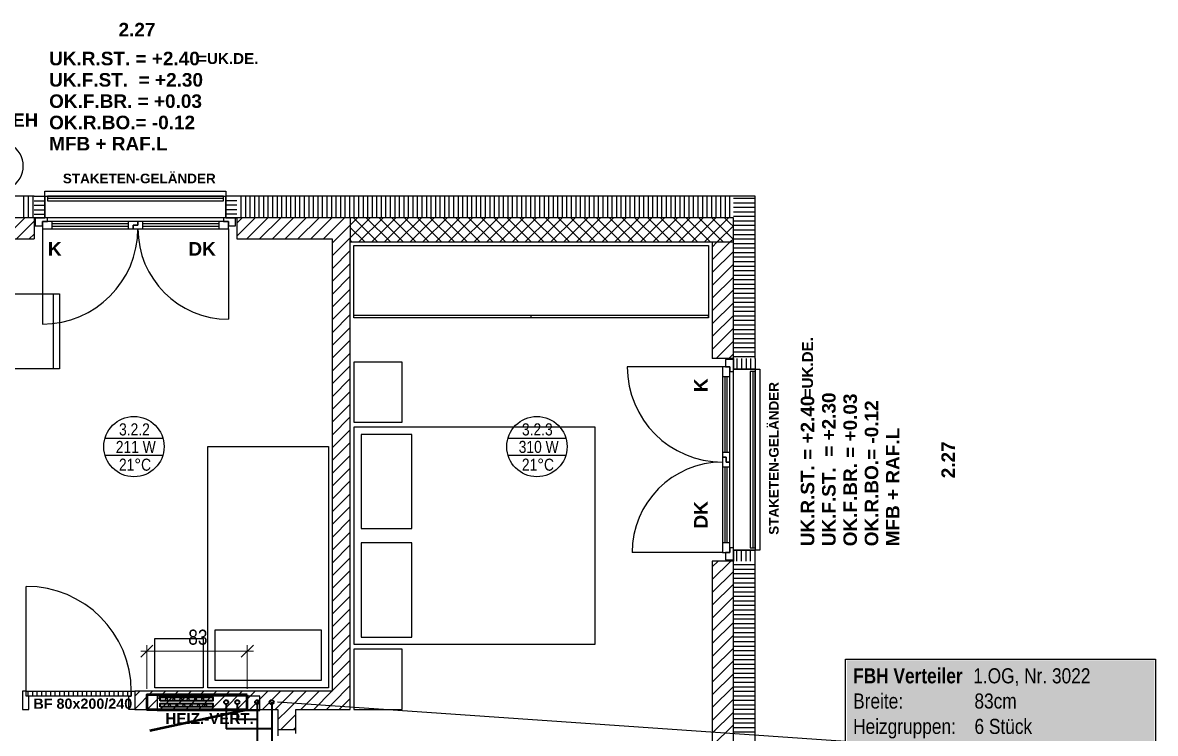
# Model space of a CAD drawing. Extents: x -13068 to 19137, y -13507 to 12485.
# Drawn here: x 3680 to 13067, y 5296 to 11188 of the extents above; entities that cross this region are included whole.
import ezdxf
from ezdxf.lldxf.tags import DXFTag

# ---------------------------------------------------------------- set-up
doc = ezdxf.new("R2010")
doc.units = 0
doc.header["$LTSCALE"] = 50
doc.layers.get('0').update_dxf_attribs({"lineweight": 18})
doc.layers.get('Defpoints').update_dxf_attribs({"lineweight": 25})
for name, color, linetype, lineweight, true_color in [('A04_1.OGHaus 7$0$010 Aussenwände', 9, 'Continuous', 25, 0x808080), ('A04_1.OGHaus 7$0$010 Aussenwände Bauteilschraffuren', 9, 'Continuous', 25, 0x808080), ('A04_1.OGHaus 7$0$010 Aussenwände Schichttrennlinien', 9, 'Continuous', 25, 0x808080), ('A04_1.OGHaus 7$0$010 Fenster', 9, 'Continuous', 25, 0x808080), ('A04_1.OGHaus 7$0$010 Türen', 9, 'Continuous', 25, 0x808080), ('A04_1.OGHaus 7$0$015 Innenwände', 9, 'Continuous', 25, 0x808080), ('A04_1.OGHaus 7$0$015 Innenwände Bauteilschraffuren', 9, 'Continuous', 25, 0x808080), ('A04_1.OGHaus 7$0$060 Möbel Einbau Bauteilschraffuren', 9, 'Continuous', 25, 0x808080), ('A04_1.OGHaus 7$0$065 Möbel Einrichtung', 9, 'Continuous', 25, 0x808080), ('A04_1.OGHaus 7$0$155 Beschriftungen Projekt', 9, 'Continuous', 25, 0x808080), ('H-APPARATE', 7, 'Continuous', 50, 0x7fff9f), ('H-ARMATUREN', 7, 'Continuous', 35, 0x00cc33), ('H-RAUMNUMMERN', 240, 'Continuous', 25, 0xff003f), ('H-RL', 7, 'STRICHLINIE2', 35, 0x7f9fff), ('H-TEXT', 240, 'Continuous', 25, 0xff003f), ('H-VERMASSUNG', 220, 'Continuous', 18, 0xff00bf), ('H-VL', 240, 'Continuous', 35, 0xff003f), ('MRI XREF', 9, 'Continuous', 25, 0x808080)]:
    doc.layers.add(name, color=color, linetype=linetype, lineweight=lineweight, true_color=true_color)
doc.styles.add('MRI', font='ARIALN.TTF')
doc.styles.get("Standard").update_dxf_attribs({"font": 'ARIALN.TTF'})
tags = doc.linetypes.add('HIDDEN', pattern=[0.375, 0.25, -0.125]).pattern_tags.tags
tags[6:7] = [DXFTag(74, 4), DXFTag(75, 0), DXFTag(340, '0'), DXFTag(46, 1.0), DXFTag(50, 0.0), DXFTag(44, 0.0), DXFTag(45, 0.0)]
tags[4:5] = [DXFTag(74, 4), DXFTag(75, 0), DXFTag(340, '0'), DXFTag(46, 1.0), DXFTag(50, 0.0), DXFTag(44, 0.0), DXFTag(45, 0.0)]
tags = doc.linetypes.add('STRICHLINIE2', pattern=[0.75, 0.5, -0.25]).pattern_tags.tags
tags[6:7] = [DXFTag(74, 4), DXFTag(75, 0), DXFTag(340, '0'), DXFTag(46, 1.0), DXFTag(50, 0.0), DXFTag(44, 0.0), DXFTag(45, 0.0)]
tags[4:5] = [DXFTag(74, 4), DXFTag(75, 0), DXFTag(340, '0'), DXFTag(46, 1.0), DXFTag(50, 0.0), DXFTag(44, 0.0), DXFTag(45, 0.0)]

# ---------------------------------------------------------------- blocks, each defined once
blk = doc.blocks.new('Blockreferenz-A0MMLJN3LK', base_point=(-11667.3, -13506.6))
at = {"layer": 'A04_1.OGHaus 7$0$010 Aussenwände', "color": 0, "linetype": 'ByBlock', "lineweight": -2}
for p, q in [((3775, 9750), (2095, 9750)), ((3775, 9750), (3865, 9750)), ((3865, 9750), (3865, 9570)), ((5345, 9750), (3885, 9750)), ((3885, 9750), (3885, 9710)), ((5345, 9730), (3885, 9730)), ((3885, 9710), (5345, 9710)), ((5345, 9710), (5345, 9750)), ((5455, 9750), (5365, 9750)), ((5365, 9750), (5365, 9570)), ((6395, 9750), (5455, 9750)), ((9570, 9750), (6395, 9750)), ((9750, 9750), (9570, 9750)), ((9750, 8405), (9750, 9750)), ((3775, 9570), (3865, 9570)), ((3865, 9570), (3775, 9570)), ((3775, 9570), (3775, 9505)), ((3775, 9505), (3775, 9395)), ((5455, 9570), (5365, 9570)), ((5365, 9570), (5455, 9570)), ((5455, 9570), (5455, 9505)), ((5455, 9505), (5455, 9395)), ((6395, 9570), (6395, 9395)), ((6395, 9570), (6395, 9370)), ((2930, 9395), (3775, 9395)), ((5455, 9395), (6245, 9395)), ((6395, 9370), (9395, 9370)), ((9395, 9370), (9395, 8405)), ((9505, 8405), (9395, 8405)), ((9570, 8405), (9505, 8405)), ((9570, 8405), (9570, 8315)), ((9570, 8315), (9570, 8405)), ((9750, 8405), (9750, 8315)), ((9750, 8315), (9570, 8315)), ((9750, 8295), (9710, 8295)), ((9710, 8295), (9710, 6835)), ((9730, 8295), (9730, 6835)), ((9750, 6835), (9750, 8295)), ((9570, 6725), (9570, 6815)), ((9750, 6815), (9570, 6815)), ((9570, 6815), (9570, 6725)), ((9710, 6835), (9750, 6835)), ((9750, 6725), (9750, 6815)), ((9505, 6725), (9395, 6725)), ((9395, 6725), (9395, 4395)), ((9570, 6725), (9505, 6725)), ((9750, 3275), (9750, 6725))]:
    blk.add_line(p, q, dxfattribs=at)
blk.add_ellipse((3485, 10000), major_axis=(0, -200), ratio=1, start_param=0, end_param=3.141593, dxfattribs=at)
at = {"layer": 'A04_1.OGHaus 7$0$010 Aussenwände Bauteilschraffuren', "color": 0, "linetype": 'ByBlock', "lineweight": -2}
for p, q in [((3688.2, 9750), (3688.2, 9570)), ((3725.7, 9750), (3725.7, 9570)), ((3763.2, 9750), (3763.2, 9570)), ((3775, 9712.5), (3865, 9712.5)), ((3775, 9675), (3865, 9675)), ((5455, 9712.5), (5365, 9712.5)), ((5455, 9675), (5365, 9675)), ((5488.2, 9750), (5488.2, 9570)), ((5525.7, 9750), (5525.7, 9570)), ((5563.2, 9750), (5563.2, 9570)), ((5600.7, 9750), (5600.7, 9570)), ((5638.2, 9750), (5638.2, 9570)), ((5675.7, 9750), (5675.7, 9570)), ((5713.2, 9750), (5713.2, 9570)), ((5750.7, 9750), (5750.7, 9570)), ((5788.2, 9750), (5788.2, 9570)), ((5825.7, 9750), (5825.7, 9570)), ((5863.2, 9750), (5863.2, 9570)), ((5900.7, 9750), (5900.7, 9570)), ((5938.2, 9750), (5938.2, 9570)), ((5975.7, 9750), (5975.7, 9570)), ((6013.2, 9750), (6013.2, 9570)), ((6050.7, 9750), (6050.7, 9570)), ((6088.2, 9750), (6088.2, 9570)), ((6125.7, 9750), (6125.7, 9570)), ((6163.2, 9750), (6163.2, 9570)), ((6200.7, 9750), (6200.7, 9570)), ((6238.2, 9750), (6238.2, 9570)), ((6275.7, 9750), (6275.7, 9570)), ((6313.2, 9750), (6313.2, 9570)), ((6350.7, 9750), (6350.7, 9570)), ((6388.2, 9750), (6388.2, 9570)), ((6425.7, 9750), (6425.7, 9570)), ((6463.2, 9750), (6463.2, 9570)), ((6500.7, 9750), (6500.7, 9570)), ((6538.2, 9750), (6538.2, 9570)), ((6575.7, 9750), (6575.7, 9570)), ((6613.2, 9750), (6613.2, 9570)), ((6650.7, 9750), (6650.7, 9570)), ((6688.2, 9750), (6688.2, 9570)), ((6725.7, 9750), (6725.7, 9570)), ((6763.2, 9750), (6763.2, 9570)), ((6800.7, 9750), (6800.7, 9570)), ((6838.2, 9750), (6838.2, 9570)), ((6875.7, 9750), (6875.7, 9570)), ((6913.2, 9750), (6913.2, 9570)), ((6950.7, 9750), (6950.7, 9570)), ((6988.2, 9750), (6988.2, 9570)), ((7025.7, 9750), (7025.7, 9570)), ((7063.2, 9750), (7063.2, 9570)), ((7100.7, 9750), (7100.7, 9570)), ((7138.2, 9750), (7138.2, 9570)), ((7175.7, 9750), (7175.7, 9570)), ((7213.2, 9750), (7213.2, 9570)), ((7250.7, 9750), (7250.7, 9570)), ((7288.2, 9750), (7288.2, 9570)), ((7325.7, 9750), (7325.7, 9570)), ((7363.2, 9750), (7363.2, 9570)), ((7400.7, 9750), (7400.7, 9570)), ((7438.2, 9750), (7438.2, 9570)), ((7475.7, 9750), (7475.7, 9570)), ((7513.2, 9750), (7513.2, 9570)), ((7550.7, 9750), (7550.7, 9570)), ((7588.2, 9750), (7588.2, 9570)), ((7625.7, 9750), (7625.7, 9570)), ((7663.2, 9750), (7663.2, 9570)), ((7700.7, 9750), (7700.7, 9570)), ((7738.2, 9750), (7738.2, 9570)), ((7775.7, 9750), (7775.7, 9570)), ((7813.2, 9750), (7813.2, 9570)), ((7850.7, 9750), (7850.7, 9570)), ((7888.2, 9750), (7888.2, 9570)), ((7925.7, 9750), (7925.7, 9570)), ((7963.2, 9750), (7963.2, 9570)), ((8000.7, 9750), (8000.7, 9570)), ((8038.2, 9750), (8038.2, 9570)), ((8075.7, 9750), (8075.7, 9570)), ((8113.2, 9750), (8113.2, 9570)), ((8150.7, 9750), (8150.7, 9570)), ((8188.2, 9750), (8188.2, 9570)), ((8225.7, 9750), (8225.7, 9570)), ((8263.2, 9750), (8263.2, 9570)), ((8300.7, 9750), (8300.7, 9570)), ((8338.2, 9750), (8338.2, 9570)), ((8375.7, 9750), (8375.7, 9570)), ((8413.2, 9750), (8413.2, 9570)), ((8450.7, 9750), (8450.7, 9570)), ((8488.2, 9750), (8488.2, 9570)), ((8525.7, 9750), (8525.7, 9570)), ((8563.2, 9750), (8563.2, 9570)), ((8600.7, 9750), (8600.7, 9570)), ((8638.2, 9750), (8638.2, 9570)), ((8675.7, 9750), (8675.7, 9570)), ((8713.2, 9750), (8713.2, 9570)), ((8750.7, 9750), (8750.7, 9570)), ((8788.2, 9750), (8788.2, 9570)), ((8825.7, 9750), (8825.7, 9570)), ((8863.2, 9750), (8863.2, 9570)), ((8900.7, 9750), (8900.7, 9570)), ((8938.2, 9750), (8938.2, 9570)), ((8975.7, 9750), (8975.7, 9570)), ((9013.2, 9750), (9013.2, 9570)), ((9050.7, 9750), (9050.7, 9570)), ((9088.2, 9750), (9088.2, 9570)), ((9125.7, 9750), (9125.7, 9570)), ((9163.2, 9750), (9163.2, 9570)), ((9200.7, 9750), (9200.7, 9570)), ((9238.2, 9750), (9238.2, 9570)), ((9275.7, 9750), (9275.7, 9570)), ((9313.2, 9750), (9313.2, 9570)), ((9350.7, 9750), (9350.7, 9570)), ((9388.2, 9750), (9388.2, 9570)), ((9425.7, 9750), (9425.7, 9570)), ((9463.2, 9750), (9463.2, 9570)), ((9500.7, 9750), (9500.7, 9570)), ((9538.2, 9750), (9538.2, 9570)), ((9731.6, 9730.3), (9570, 9730.3)), ((9696.6, 9692.8), (9570, 9692.8)), ((9750, 9692.8), (9696.6, 9692.8)), ((9750, 9730.3), (9731.6, 9730.3)), ((3775, 9637.5), (3865, 9637.5)), ((3775, 9600), (3865, 9600)), ((5455, 9637.5), (5365, 9637.5)), ((5455, 9600), (5365, 9600)), ((9661.6, 9655.3), (9570, 9655.3)), ((9626.5, 9617.8), (9570, 9617.8)), ((9591.5, 9580.3), (9570, 9580.3)), ((9750, 9580.3), (9591.5, 9580.3)), ((9750, 9617.8), (9626.5, 9617.8)), ((9750, 9655.3), (9661.6, 9655.3)), ((3522, 9395), (3697, 9570)), ((3628.1, 9395), (3775, 9541.9)), ((5455, 9524.9), (5500.1, 9570)), ((5455, 9418.8), (5606.2, 9570)), ((5537.2, 9395), (5712.2, 9570)), ((5643.3, 9395), (5818.3, 9570)), ((5749.4, 9395), (5924.4, 9570)), ((5855.4, 9395), (6030.4, 9570)), ((5961.5, 9395), (6136.5, 9570)), ((6067.6, 9395), (6242.6, 9570)), ((6173.6, 9395), (6348.6, 9570)), ((6279.7, 9395), (6395, 9510.3)), ((6395, 9510.3), (6454.7, 9570)), ((6395, 9404.2), (6560.8, 9570)), ((6515.2, 9370), (6395, 9490.2)), ((6621.3, 9370), (6421.3, 9570)), ((6466.8, 9370), (6666.8, 9570)), ((6727.3, 9370), (6527.3, 9570)), ((6572.9, 9370), (6772.9, 9570)), ((6833.4, 9370), (6633.4, 9570)), ((6679, 9370), (6879, 9570)), ((6939.5, 9370), (6739.5, 9570)), ((6785, 9370), (6985, 9570)), ((7045.5, 9370), (6845.5, 9570)), ((6891.1, 9370), (7091.1, 9570)), ((7151.6, 9370), (6951.6, 9570)), ((6997.2, 9370), (7197.2, 9570)), ((7257.7, 9370), (7057.7, 9570)), ((7103.2, 9370), (7303.2, 9570)), ((7363.7, 9370), (7163.7, 9570)), ((7209.3, 9370), (7409.3, 9570)), ((7469.8, 9370), (7269.8, 9570)), ((7315.4, 9370), (7515.4, 9570)), ((7575.9, 9370), (7375.9, 9570)), ((7421.4, 9370), (7621.4, 9570)), ((7681.9, 9370), (7481.9, 9570)), ((7527.5, 9370), (7727.5, 9570)), ((7788, 9370), (7588, 9570)), ((7633.6, 9370), (7833.6, 9570)), ((7894.1, 9370), (7694.1, 9570)), ((7739.6, 9370), (7939.6, 9570)), ((8000.1, 9370), (7800.1, 9570)), ((7845.7, 9370), (8045.7, 9570)), ((8106.2, 9370), (7906.2, 9570)), ((7951.8, 9370), (8151.8, 9570)), ((8212.3, 9370), (8012.3, 9570)), ((8057.8, 9370), (8257.8, 9570)), ((8318.3, 9370), (8118.3, 9570)), ((8163.9, 9370), (8363.9, 9570)), ((8424.4, 9370), (8224.4, 9570)), ((8270, 9370), (8470, 9570)), ((8530.5, 9370), (8330.5, 9570)), ((8376, 9370), (8576, 9570)), ((8636.5, 9370), (8436.5, 9570)), ((8482.1, 9370), (8682.1, 9570)), ((8742.6, 9370), (8542.6, 9570)), ((8588.2, 9370), (8788.2, 9570)), ((8848.7, 9370), (8648.7, 9570)), ((8694.2, 9370), (8894.2, 9570)), ((8954.7, 9370), (8754.7, 9570)), ((8800.3, 9370), (9000.3, 9570)), ((9060.8, 9370), (8860.8, 9570)), ((8906.4, 9370), (9106.4, 9570)), ((9166.9, 9370), (8966.9, 9570)), ((9012.4, 9370), (9212.4, 9570)), ((9272.9, 9370), (9072.9, 9570)), ((9118.5, 9370), (9318.5, 9570)), ((9379, 9370), (9179, 9570)), ((9224.6, 9370), (9424.6, 9570)), ((9438.5, 9416.6), (9285.1, 9570)), ((9330.6, 9370), (9530.6, 9570)), ((9489.7, 9471.4), (9391.1, 9570)), ((9436.7, 9370), (9570, 9503.3)), ((9541, 9526.2), (9497.2, 9570)), ((9570, 9497.2), (9541, 9526.2)), ((9750, 9542.8), (9570, 9542.8)), ((9750, 9505.3), (9570, 9505.3)), ((3734.1, 9395), (3775, 9435.9)), ((6385.8, 9395), (6395, 9404.2)), ((9485.1, 9370), (9438.5, 9416.6)), ((9570, 9391.1), (9489.7, 9471.4)), ((9542.8, 9370), (9570, 9397.2)), ((9750, 9467.8), (9570, 9467.8)), ((9750, 9430.3), (9570, 9430.3)), ((9750, 9392.8), (9570, 9392.8)), ((6409.2, 9370), (6395, 9384.2)), ((9395, 9328.3), (9436.7, 9370)), ((9395, 9222.2), (9542.8, 9370)), ((9750, 9355.3), (9570, 9355.3)), ((9750, 9317.8), (9570, 9317.8)), ((9395, 9116.2), (9570, 9291.2)), ((9750, 9280.3), (9570, 9280.3)), ((9750, 9242.8), (9570, 9242.8)), ((9750, 9205.3), (9570, 9205.3)), ((9395, 9010.1), (9570, 9185.1)), ((9750, 9167.8), (9570, 9167.8)), ((9750, 9130.3), (9570, 9130.3)), ((9395, 8904), (9570, 9079)), ((9750, 9092.8), (9570, 9092.8)), ((9750, 9055.3), (9570, 9055.3)), ((9750, 9017.8), (9570, 9017.8)), ((9395, 8798), (9570, 8973)), ((9750, 8980.3), (9570, 8980.3)), ((9750, 8942.8), (9570, 8942.8)), ((9395, 8691.9), (9570, 8866.9)), ((9750, 8905.3), (9570, 8905.3)), ((9750, 8867.8), (9570, 8867.8)), ((9750, 8830.3), (9570, 8830.3)), ((9395, 8585.8), (9570, 8760.8)), ((9750, 8792.8), (9570, 8792.8)), ((9750, 8755.3), (9570, 8755.3)), ((9395, 8479.8), (9570, 8654.8)), ((9750, 8717.8), (9570, 8717.8)), ((9750, 8680.3), (9570, 8680.3)), ((9750, 8642.8), (9570, 8642.8)), ((9426.3, 8405), (9570, 8548.7)), ((9750, 8605.3), (9570, 8605.3)), ((9750, 8567.8), (9570, 8567.8)), ((9750, 8530.3), (9570, 8530.3)), ((9750, 8492.8), (9570, 8492.8)), ((9750, 8455.3), (9570, 8455.3)), ((9532.4, 8405), (9570, 8442.6)), ((9750, 8417.8), (9570, 8417.8)), ((9600, 8405), (9600, 8315)), ((9637.5, 8405), (9637.5, 8315)), ((9675, 8405), (9675, 8315)), ((9712.5, 8405), (9712.5, 8315)), ((9600, 6725), (9600, 6815)), ((9637.5, 6725), (9637.5, 6815)), ((9675, 6725), (9675, 6815)), ((9712.5, 6725), (9712.5, 6815)), ((9395, 6676.7), (9443.3, 6725)), ((9395, 6570.6), (9549.4, 6725)), ((9750, 6692.8), (9570, 6692.8)), ((9395, 6464.5), (9570, 6639.5)), ((9750, 6655.3), (9570, 6655.3)), ((9750, 6617.8), (9570, 6617.8)), ((9750, 6580.3), (9570, 6580.3)), ((9395, 6358.5), (9570, 6533.5)), ((9750, 6542.8), (9570, 6542.8)), ((9750, 6505.3), (9570, 6505.3)), ((9395, 6252.4), (9570, 6427.4)), ((9750, 6467.8), (9570, 6467.8)), ((9750, 6430.3), (9570, 6430.3)), ((9750, 6392.8), (9570, 6392.8)), ((9395, 6146.3), (9570, 6321.3)), ((9750, 6355.3), (9570, 6355.3)), ((9750, 6317.8), (9570, 6317.8)), ((9395, 6040.3), (9570, 6215.3)), ((9750, 6280.3), (9570, 6280.3)), ((9750, 6242.8), (9570, 6242.8)), ((9750, 6205.3), (9570, 6205.3)), ((9395, 5934.2), (9570, 6109.2)), ((9750, 6167.8), (9570, 6167.8)), ((9750, 6130.3), (9570, 6130.3)), ((9750, 6092.8), (9570, 6092.8)), ((9750, 6055.3), (9570, 6055.3)), ((9750, 6017.8), (9570, 6017.8)), ((9395, 5828.1), (9570, 6003.1)), ((9750, 5980.3), (9570, 5980.3)), ((9750, 5942.8), (9570, 5942.8)), ((9395, 5722.1), (9570, 5897.1)), ((9750, 5905.3), (9570, 5905.3)), ((9750, 5867.8), (9570, 5867.8)), ((9750, 5830.3), (9570, 5830.3)), ((9395, 5616), (9570, 5791)), ((9750, 5792.8), (9570, 5792.8)), ((9750, 5755.3), (9570, 5755.3)), ((9395, 5509.9), (9570, 5684.9)), ((9750, 5717.8), (9570, 5717.8)), ((9750, 5680.3), (9570, 5680.3)), ((9750, 5642.8), (9570, 5642.8)), ((9395, 5403.9), (9570, 5578.9)), ((9750, 5605.3), (9570, 5605.3)), ((9750, 5567.8), (9570, 5567.8)), ((9395, 5297.8), (9570, 5472.8)), ((9750, 5530.3), (9570, 5530.3)), ((9750, 5492.8), (9570, 5492.8)), ((9750, 5455.3), (9570, 5455.3)), ((9395, 5191.7), (9570, 5366.7)), ((9750, 5417.8), (9570, 5417.8)), ((9750, 5380.3), (9570, 5380.3)), ((9750, 5342.8), (9570, 5342.8)), ((9750, 5305.3), (9570, 5305.3))]:
    blk.add_line(p, q, dxfattribs=at)
at = {"layer": 'A04_1.OGHaus 7$0$010 Aussenwände Schichttrennlinien', "color": 0, "linetype": 'ByBlock', "lineweight": -2}
for p, q in [((3865, 9570), (3865, 9750)), ((5365, 9570), (5365, 9750)), ((3775, 9570), (2095, 9570)), ((6395, 9570), (5455, 9570)), ((9570, 9570), (6395, 9570)), ((9570, 9557.3), (9570, 9570)), ((9570, 9370), (9570, 9557.3)), ((9395, 9370), (9570, 9370)), ((9570, 8405), (9570, 9370)), ((9570, 8315), (9750, 8315)), ((9570, 6815), (9750, 6815)), ((9570, 4395), (9570, 6725))]:
    blk.add_line(p, q, dxfattribs=at)
at = {"layer": 'A04_1.OGHaus 7$0$010 Aussenwände Schichttrennlinien', "color": 0, "lineweight": -2}
for p, q in [((3775, 9570), (3775, 9570)), ((5455, 9570), (5455, 9570)), ((9570, 8405), (9570, 8405)), ((9570, 6725), (9570, 6725))]:
    blk.add_line(p, q, dxfattribs=at)
at = {"layer": 'A04_1.OGHaus 7$0$010 Fenster', "color": 0, "linetype": 'ByBlock', "lineweight": -2}
for p, q in [((3865, 9750), (3865, 9790)), ((3865, 9790), (5365, 9790)), ((5365, 9790), (5365, 9750)), ((3865, 9750), (5365, 9750)), ((3775, 9570), (3775, 9505)), ((3865, 9570), (3775, 9570)), ((3885, 9570), (3785, 9570)), ((3785, 9570), (3785, 9505)), ((3785, 9505), (3845, 9505)), ((3845, 9505), (3845, 9540)), ((3845, 9540), (3885, 9540)), ((3845, 9540), (3845, 9480)), ((3925, 9540), (3845, 9540)), ((5345, 9570), (3885, 9570)), ((3885, 9540), (3885, 9570)), ((4555, 9540), (3925, 9540)), ((3925, 9480), (3925, 9540)), ((4555, 9520), (3925, 9520)), ((3925, 9500), (4555, 9500)), ((4635, 9540), (4555, 9540)), ((4555, 9540), (4555, 9480)), ((4595, 9510), (4635, 9510)), ((4595, 9480), (4595, 9510)), ((4635, 9510), (4595, 9510)), ((4595, 9510), (4595, 9480)), ((4635, 9510), (4635, 9540)), ((4675, 9540), (4635, 9540)), ((4635, 9540), (4635, 9510)), ((5305, 9540), (4675, 9540)), ((4675, 9480), (4675, 9540)), ((5305, 9520), (4675, 9520)), ((4675, 9500), (5305, 9500)), ((5305, 9540), (5305, 9480)), ((5385, 9540), (5305, 9540)), ((5445, 9570), (5345, 9570)), ((5345, 9570), (5345, 9540)), ((5345, 9540), (5385, 9540)), ((5365, 9570), (5455, 9570)), ((5385, 9540), (5385, 9505)), ((5385, 9480), (5385, 9540)), ((5385, 9505), (5445, 9505)), ((5445, 9505), (5445, 9570)), ((5455, 9570), (5455, 9505)), ((3845, 9480), (3925, 9480)), ((3845, 9480), (3845, 8690)), ((3925, 9480), (4555, 9480)), ((4555, 9480), (4595, 9480)), ((4595, 9480), (4675, 9480)), ((4675, 9480), (5305, 9480)), ((5305, 9480), (5385, 9480)), ((5385, 9480), (5385, 8730)), ((9570, 8405), (9505, 8405)), ((9505, 8395), (9505, 8335)), ((9570, 8395), (9505, 8395)), ((9570, 8315), (9570, 8405)), ((9570, 8295), (9570, 8395)), ((9480, 8335), (8690, 8335)), ((9540, 8335), (9480, 8335)), ((9480, 8335), (9480, 8255)), ((9505, 8335), (9540, 8335)), ((9540, 8335), (9540, 8295)), ((9540, 8255), (9540, 8335)), ((9540, 8295), (9570, 8295)), ((9570, 6835), (9570, 8295)), ((9750, 8315), (9750, 6815)), ((9750, 8315), (9790, 8315)), ((9790, 8315), (9790, 6815)), ((9480, 8255), (9480, 7625)), ((9480, 8255), (9540, 8255)), ((9500, 8255), (9500, 7625)), ((9520, 7625), (9520, 8255)), ((9540, 7625), (9540, 8255)), ((9540, 7625), (9480, 7625)), ((9480, 7625), (9480, 7585)), ((9540, 7545), (9540, 7625)), ((9480, 7585), (9510, 7585)), ((9510, 7585), (9480, 7585)), ((9480, 7585), (9480, 7505)), ((9510, 7585), (9510, 7545)), ((9510, 7545), (9510, 7585)), ((9510, 7545), (9540, 7545)), ((9540, 7545), (9510, 7545)), ((9540, 7505), (9540, 7545)), ((9480, 7505), (9480, 6875)), ((9480, 7505), (9540, 7505)), ((9500, 7505), (9500, 6875)), ((9520, 6875), (9520, 7505)), ((9540, 6875), (9540, 7505)), ((9540, 6875), (9480, 6875)), ((9480, 6875), (9480, 6795)), ((9540, 6795), (9540, 6875)), ((9480, 6795), (8730, 6795)), ((9480, 6795), (9540, 6795)), ((9540, 6795), (9505, 6795)), ((9505, 6795), (9505, 6735)), ((9570, 6835), (9540, 6835)), ((9540, 6835), (9540, 6795)), ((9570, 6735), (9570, 6835)), ((9570, 6815), (9570, 6725)), ((9790, 6815), (9750, 6815)), ((9505, 6735), (9570, 6735)), ((9570, 6725), (9505, 6725))]:
    blk.add_line(p, q, dxfattribs=at)
for centre, major_axis in [((3845, 9480), (0, -790)), ((5385, 9480), (-750, 0)), ((9480, 8335), (-790, 0)), ((9480, 6795), (0, 750))]:
    blk.add_ellipse(centre, major_axis=major_axis, ratio=1, start_param=0, end_param=1.570796, dxfattribs=at)
at = {"layer": 'A04_1.OGHaus 7$0$010 Türen', "color": 0, "linetype": 'ByBlock', "lineweight": -2}
for p, q in [((3710, 5645), (3710, 6515)), ((3710, 5645), (3680, 5645)), ((3680, 5645), (3680, 5495)), ((3680, 5645), (3680, 5495)), ((3710, 5605), (3710, 5645)), ((3710, 5605), (3710, 5645)), ((3710, 5645), (4580, 5645)), ((4580, 5605), (4580, 5645)), ((4580, 5645), (4610, 5645)), ((4580, 5645), (4580, 5605)), ((4610, 5645), (4610, 5495)), ((4610, 5645), (4610, 5495)), ((3730, 5605), (3710, 5605)), ((4580, 5605), (3710, 5605)), ((3730, 5495), (3730, 5605)), ((4560, 5495), (4560, 5605)), ((4560, 5605), (4580, 5605)), ((3680, 5495), (3730, 5495)), ((4610, 5495), (4560, 5495)), ((5795, 5325), (5795, 5275)), ((5945, 5325), (5795, 5325)), ((5945, 5325), (5795, 5325)), ((5945, 5295), (5945, 5325))]:
    blk.add_line(p, q, dxfattribs=at)
blk.add_ellipse((3710, 5645), major_axis=(870, 0), ratio=1, start_param=0, end_param=1.570796, dxfattribs=at)
at = {"layer": 'A04_1.OGHaus 7$0$015 Innenwände', "color": 0, "linetype": 'ByBlock', "lineweight": -2}
for p, q in [((6245, 9395), (6245, 5645)), ((6395, 5495), (6395, 9395)), ((3680, 5645), (3680, 5495)), ((4610, 5645), (4610, 5495)), ((6245, 5645), (4610, 5645)), ((4610, 5495), (5795, 5495)), ((5795, 5495), (5795, 5325)), ((5945, 5495), (6245, 5495)), ((5945, 5325), (5945, 5495)), ((6245, 5495), (6395, 5495)), ((5945, 5325), (5795, 5325))]:
    blk.add_line(p, q, dxfattribs=at)
at = {"layer": 'A04_1.OGHaus 7$0$015 Innenwände Bauteilschraffuren', "color": 0, "linetype": 'ByBlock', "lineweight": -2}
for p, q in [((6245, 9360.3), (6279.7, 9395)), ((6245, 9254.2), (6385.8, 9395)), ((6245, 9148.2), (6395, 9298.2)), ((6245, 9042.1), (6395, 9192.1)), ((6245, 8936), (6395, 9086)), ((6245, 8830), (6395, 8980)), ((6245, 8723.9), (6395, 8873.9)), ((6245, 8617.8), (6395, 8767.8)), ((6245, 8511.8), (6395, 8661.8)), ((6245, 8405.7), (6395, 8555.7)), ((6245, 8299.6), (6395, 8449.6)), ((6245, 8193.6), (6395, 8343.6)), ((6245, 8087.5), (6395, 8237.5)), ((6245, 7981.4), (6395, 8131.4)), ((6245, 7875.4), (6395, 8025.4)), ((6245, 7769.3), (6395, 7919.3)), ((6245, 7663.2), (6395, 7813.2)), ((6245, 7557.2), (6395, 7707.2)), ((6245, 7451.1), (6395, 7601.1)), ((6245, 7345), (6395, 7495)), ((6245, 7239), (6395, 7389)), ((6245, 7132.9), (6395, 7282.9)), ((6245, 7026.8), (6395, 7176.8)), ((6245, 6920.8), (6395, 7070.8)), ((6245, 6814.7), (6395, 6964.7)), ((6245, 6708.6), (6395, 6858.6)), ((6245, 6602.6), (6395, 6752.6)), ((6245, 6496.5), (6395, 6646.5)), ((6245, 6390.4), (6395, 6540.4)), ((6245, 6284.4), (6395, 6434.4)), ((6245, 6178.3), (6395, 6328.3)), ((6245, 6072.2), (6395, 6222.2)), ((6245, 5966.2), (6395, 6116.2)), ((6245, 5860.1), (6395, 6010.1)), ((6245, 5754), (6395, 5904)), ((6245, 5648), (6395, 5798)), ((3725.7, 5605), (3725.7, 5645)), ((3763.2, 5605), (3763.2, 5645)), ((3800.7, 5605), (3800.7, 5645)), ((3838.2, 5605), (3838.2, 5645)), ((3875.7, 5605), (3875.7, 5645)), ((3913.2, 5605), (3913.2, 5645)), ((3950.7, 5605), (3950.7, 5645)), ((3988.2, 5605), (3988.2, 5645)), ((4025.7, 5605), (4025.7, 5645)), ((4063.2, 5605), (4063.2, 5645)), ((4100.7, 5605), (4100.7, 5645)), ((4138.2, 5605), (4138.2, 5645)), ((4175.7, 5605), (4175.7, 5645)), ((4213.2, 5605), (4213.2, 5645)), ((4250.7, 5605), (4250.7, 5645)), ((4288.2, 5605), (4288.2, 5645)), ((4325.7, 5605), (4325.7, 5645)), ((4363.2, 5605), (4363.2, 5645)), ((4400.7, 5605), (4400.7, 5645)), ((4438.2, 5605), (4438.2, 5645)), ((4475.7, 5605), (4475.7, 5645)), ((4513.2, 5605), (4513.2, 5645)), ((4550.7, 5605), (4550.7, 5645)), ((4610, 5604), (4651, 5645)), ((4610, 5497.9), (4757.1, 5645)), ((4713.2, 5495), (4863.2, 5645)), ((4819.2, 5495), (4969.2, 5645)), ((4925.3, 5495), (5075.3, 5645)), ((5031.4, 5495), (5181.4, 5645)), ((5137.4, 5495), (5287.4, 5645)), ((5243.5, 5495), (5393.5, 5645)), ((5349.6, 5495), (5499.6, 5645)), ((5455.6, 5495), (5605.6, 5645)), ((5561.7, 5495), (5711.7, 5645)), ((5667.8, 5495), (5817.8, 5645)), ((5773.8, 5495), (5923.8, 5645)), ((5879.9, 5495), (6029.9, 5645)), ((5986, 5495), (6136, 5645)), ((6092, 5495), (6242, 5645)), ((6245, 5541.9), (6395, 5691.9)), ((6198.1, 5495), (6245, 5541.9)), ((6304.2, 5495), (6395, 5585.8)), ((5795, 5410.1), (5879.9, 5495)), ((5816, 5325), (5945, 5454)), ((5922, 5325), (5945, 5348))]:
    blk.add_line(p, q, dxfattribs=at)
at = {"layer": 'A04_1.OGHaus 7$0$060 Möbel Einbau Bauteilschraffuren', "color": 0, "linetype": 'ByBlock', "lineweight": -2}
for p, q in [((5645, 5605), (4795, 5605)), ((4795, 5605), (4795, 5485)), ((5645, 5485), (5645, 5605)), ((4795, 5485), (5645, 5485))]:
    blk.add_line(p, q, dxfattribs=at)
at = {"layer": 'A04_1.OGHaus 7$0$065 Möbel Einrichtung', "color": 0, "linetype": 'ByBlock', "lineweight": -2}
for p, q in [((6425, 9340), (9365, 9340)), ((6425, 8740), (6425, 9340)), ((9365, 9340), (9365, 8740)), ((3395, 8939.6), (3985, 8939.6)), ((3935, 8319.6), (3935, 8939.6)), ((3985, 8939.6), (3985, 8319.6)), ((9365, 8760), (6425, 8760)), ((9365, 8740), (6425, 8740)), ((7895, 8740), (7895, 8760)), ((9365, 8740), (9365, 8760)), ((6825, 8375), (6425, 8375)), ((6425, 8375), (6425, 7875)), ((6825, 7875), (6825, 8375)), ((3985, 8319.6), (3395, 8319.6)), ((6425, 7875), (6825, 7875)), ((8425, 7835), (6425, 7835)), ((6425, 7835), (6425, 6035)), ((8425, 6035), (8425, 7835)), ((6905, 7775), (6485, 7775)), ((6485, 7775), (6485, 6995)), ((6905, 6995), (6905, 7775)), ((5215, 7675), (6215, 7675)), ((5215, 5675), (5215, 7675)), ((6215, 7675), (6215, 5675)), ((6485, 6995), (6905, 6995)), ((6905, 6875), (6485, 6875)), ((6485, 6875), (6485, 6095)), ((6905, 6095), (6905, 6875)), ((5275, 5735), (5275, 6155)), ((5275, 6155), (6155, 6155)), ((6155, 6155), (6155, 5735)), ((4775, 6082.4), (5175, 6082.4)), ((4775, 5675), (4775, 6082.4)), ((5175, 6082.4), (5175, 5675)), ((6425, 6035), (8425, 6035)), ((6485, 6095), (6905, 6095)), ((6825, 5995), (6425, 5995)), ((6425, 5995), (6425, 5495)), ((6825, 5495), (6825, 5995)), ((6155, 5735), (5275, 5735)), ((5175, 5675), (4775, 5675)), ((6215, 5675), (5215, 5675)), ((6425, 5495), (6825, 5495))]:
    blk.add_line(p, q, dxfattribs=at)
at = {"layer": 'A04_1.OGHaus 7$0$155 Beschriftungen Projekt', "color": 0, "lineweight": -2, "attachment_point": 1}
for s, insert, char_height in [('{\\fArial|b1|i0;2.27}', (4474.8, 11186.7), 112.5), ('{\\fArial|b1|i0;UK.R.ST. = +2.40}', (3899.4, 10947.2), 112.5), ('{\\fArial|b1|i0;=UK.DE.}', (5134.2, 10936), 90), ('{\\fArial|b1|i0;UK.F.ST.  = +2.30}', (3899.4, 10770.5), 112.5), ('{\\fArial|b1|i0;OK.F.BR. = +0.03}', (3899.4, 10593.8), 112.5), ('{\\fArial|b1|i0;ABLUFT EH}', (2937.3, 10435.2), 110), ('{\\fArial|b1|i0;OK.R.BO.= -0.12}', (3899.4, 10417), 112.5), ('{\\fArial|b1|i0;MFB + RAF.L}', (3899.2, 10241.2), 112.5), ('{\\fArial|b1|i0;STAKETEN-GELÄNDER}', (4013.4, 9936.5), 80), ('{\\fArial|b1|i0;K}', (3889, 9369.3), 112.5), ('{\\fArial|b1|i0;DK}', (5053.6, 9369.3), 112.5), ('{\\fArial|b1|i0;BF 80x200/240}', (3769.3, 5584.8), 85), ('{\\fArial|b1|i0;HEIZ.-VERT.}', (4862.9, 5464.4), 90)]:
    blk.add_mtext(s, dxfattribs=dict(at, insert=insert, char_height=char_height))
at = {"layer": 'A04_1.OGHaus 7$0$155 Beschriftungen Projekt', "color": 0, "lineweight": -2, "attachment_point": 1, "rotation": 90}
for s, insert, char_height in [('{\\fArial|b1|i0;=UK.DE.}', (10139.5, 8082.1), 90), ('{\\fArial|b1|i0;K}', (9243.9, 8125.3), 112.5), ('{\\fArial|b1|i0;STAKETEN-GELÄNDER}', (9865.2, 6942.6), 80), ('{\\fArial|b1|i0;UK.R.ST. = +2.40}', (10128.2, 6847.2), 112.5), ('{\\fArial|b1|i0;UK.F.ST.  = +2.30}', (10304.9, 6847.2), 112.5), ('{\\fArial|b1|i0;OK.F.BR. = +0.03}', (10481.7, 6847.2), 112.5), ('{\\fArial|b1|i0;OK.R.BO.= -0.12}', (10658.5, 6847.2), 112.5), ('{\\fArial|b1|i0;MFB + RAF.L}', (10834.3, 6847), 112.5), ('{\\fArial|b1|i0;2.27}', (11294.2, 7410.9), 112.5), ('{\\fArial|b1|i0;DK}', (9243.9, 6994), 112.5)]:
    blk.add_mtext(s, dxfattribs=dict(at, insert=insert, char_height=char_height))
blk = doc.blocks.new('DWGOBJEKT-A0MMLJN5LK', base_point=(4660, 5615))
at = {"color": 0, "linetype": 'ByBlock', "lineweight": -2}
for p, q in [((4760, 6028.8), (4660, 5928.8)), ((5492, 5928.8), (5592, 6028.8))]:
    blk.add_line(p, q, dxfattribs=at)
at = {"color": 0, "linetype": 'ByBlock', "lineweight": 9}
for p, q in [((4710, 5665), (4710, 6028.8)), ((5542, 5665), (5542, 6028.8)), ((4660, 5978.8), (5592, 5978.8))]:
    blk.add_line(p, q, dxfattribs=at)
at = {"layer": 'Defpoints', "linetype": 'ByBlock'}
for p, q in [((5542, 5978.8), (5542, 5978.8)), ((4710, 5615), (4710, 5615)), ((5542, 5615), (5542, 5615))]:
    blk.add_line(p, q, dxfattribs=at)
at = {"color": 0, "linetype": 'ByBlock', "lineweight": -2, "insert": (5052.6, 6156.1), "char_height": 125, "attachment_point": 1}
blk.add_mtext('{\\fArial Narrow;83}', dxfattribs=at)
blk = doc.blocks.new('DWGOBJEKT-A0MMLJN7LK', base_point=(10510.9, 4561))
at = {"color": 2, "linetype": 'ByBlock', "lineweight": -2, "true_color": 0xffff00}
for points in [[(10510.9, 5900.5), (13057.6, 5900.5), (13057.6, 4561)], [(10510.9, 5900.5), (13057.6, 4561), (10510.9, 4561)]]:
    blk.add_solid(points, dxfattribs=at)
at = {"color": 7, "lineweight": -2, "char_height": 125, "attachment_point": 1}
for s, insert in [('{\\fArial Narrow|b1|i0;FBH Verteiler}', (10562.8, 5835.9)), ('{\\fArial Narrow;1.OG, Nr. 3022}', (11558, 5835.9)), ('{\\fArial Narrow;Breite:}', (10562.8, 5627)), ('{\\fArial Narrow;83cm}', (11567.8, 5627)), ('{\\fArial Narrow;Heizgruppen:}', (10562.4, 5416.6)), ('{\\fArial Narrow;6 Stück}', (11568.3, 5416.6)), ('{\\fArial Narrow;Stellantriebe:}', (10566.9, 5206.1)), ('{\\fArial Narrow;6 Stk. à 230V}', (11568.3, 5206.1)), ('{\\fArial Narrow;Energiezähler:}', (10562, 4995.7)), ('{\\fArial Narrow;Techem, US 3.2.1}', (11569.9, 4995.7)), ('{\\fArial Narrow;Leistung / }', (10563.1, 4785.2)), ('{\\fArial Narrow;1381 W / 238 kg/h}', (11558, 4785.2)), ("{\\fArial Narrow;m':}", (11224.3, 4785.2))]:
    blk.add_mtext(s, dxfattribs=dict(at, insert=insert))

msp = doc.modelspace()

# ---------------------------------------------------------------- linework, layer by layer
at = {"layer": 'H-APPARATE'}
msp.add_line((4733.2, 5319), (5542, 5495), dxfattribs=at)
msp.add_lwpolyline([(5542, 5615), (4710, 5615), (4710, 5495), (5542, 5495)], close=True, dxfattribs=at)
at = {"layer": 'H-ARMATUREN'}
for points in [[(4820.5, 5565.1), (4820.5, 5595.1), (5255.5, 5595.1), (5255.5, 5565.1)], [(4820.5, 5515.1), (4820.5, 5545.1), (5255.5, 5545.1), (5255.5, 5515.1)]]:
    msp.add_lwpolyline(points, close=True, dxfattribs=at)
at = {"layer": 'H-RAUMNUMMERN'}
for p, q in [((4362.5, 7743.3), (4842.5, 7743.3)), ((7701.7, 7743.3), (8181.7, 7743.3)), ((4362.5, 7603.3), (4842.5, 7603.3)), ((7701.7, 7603.3), (8181.7, 7603.3))]:
    msp.add_line(p, q, dxfattribs=at)
for centre in [(4602.5, 7673.3), (7941.7, 7673.3)]:
    msp.add_circle(centre, 250, dxfattribs=at)
at = {"layer": 'H-RL', "linetype": 'HIDDEN', "ltscale": 0.5}
for p, q in [((5623.4, 5555), (5623.4, 4616.2)), ((5459, 5538), (5459, 5415)), ((5623.4, 5538), (5623.4, 5460)), ((5459, 5415), (5623.2, 5415))]:
    msp.add_line(p, q, dxfattribs=at)
at = {"layer": 'H-RL', "lineweight": 25}
for centre in [(4871.8, 5580.1), (4931.8, 5580.1), (4991.8, 5580.1), (5051.8, 5580.1), (5111.8, 5580.1), (5171.8, 5580.1)]:
    msp.add_circle(centre, 8, dxfattribs=at)
at = {"layer": 'H-RL', "ltscale": 0.5}
for centre in [(5459, 5555), (5623.4, 5555)]:
    msp.add_circle(centre, 17, dxfattribs=at)
at = {"layer": 'H-TEXT'}
msp.add_line((10500.3, 5227.5), (5792, 5555), dxfattribs=at)
msp.add_lwpolyline([(10500.3, 5912.5), (13067.2, 5912.5), (13067.2, 4542.4), (10500.3, 4542.4)], close=True, dxfattribs=at)
at = {"layer": 'H-VL', "linetype": 'HIDDEN', "ltscale": 0.5}
for p, q in [((5745.2, 5555), (5743.4, 4516.2)), ((5367, 5538), (5367, 5335)), ((5744.8, 5334.3), (5367, 5335))]:
    msp.add_line(p, q, dxfattribs=at)
at = {"layer": 'H-VL', "ltscale": 0.5}
for centre in [(5367, 5555), (5743.4, 5555)]:
    msp.add_circle(centre, 17, dxfattribs=at)
at = {"layer": 'H-VL', "lineweight": 25}
for centre in [(4896.8, 5530.1), (4956.8, 5530.1), (5016.8, 5530.1), (5076.8, 5530.1), (5136.8, 5530.1), (5196.8, 5530.1)]:
    msp.add_circle(centre, 8, dxfattribs=at)

# ---------------------------------------------------------------- block references
at = {"layer": 'H-TEXT'}
msp.add_blockref('DWGOBJEKT-A0MMLJN7LK', (10510.9, 4561), dxfattribs=at)
at = {"layer": 'H-VERMASSUNG'}
msp.add_blockref('DWGOBJEKT-A0MMLJN5LK', (4660, 5615), dxfattribs=at)
at = {"layer": 'MRI XREF'}
msp.add_blockref('Blockreferenz-A0MMLJN3LK', (-11667.3, -13506.6), dxfattribs=at)

# ---------------------------------------------------------------- texts
at = {"layer": 'H-RAUMNUMMERN', "char_height": 100, "width": 327.856, "attachment_point": 5, "style": 'MRI'}
for s, insert in [('3.2.2', (4606.3, 7815.8)), ('3.2.3', (7945.5, 7815.8))]:
    msp.add_mtext(s, dxfattribs=dict(at, insert=insert))
at = {"layer": 'H-RAUMNUMMERN', "color": 7, "char_height": 100, "width": 439.887, "attachment_point": 5, "style": 'MRI'}
for s, insert in [('211 W', (4617.4, 7670.5)), ('310 W', (7956.6, 7670.5))]:
    msp.add_mtext(s, dxfattribs=dict(at, insert=insert))
at = {"layer": 'H-RAUMNUMMERN', "color": 161, "true_color": 0x7f9fff, "char_height": 100, "width": 302.467, "attachment_point": 5, "style": 'MRI'}
for insert in [(4611.1, 7523.1), (7950.3, 7523.1)]:
    msp.add_mtext('21°C', dxfattribs=dict(at, insert=insert))

doc.saveas('drawing.dxf')
